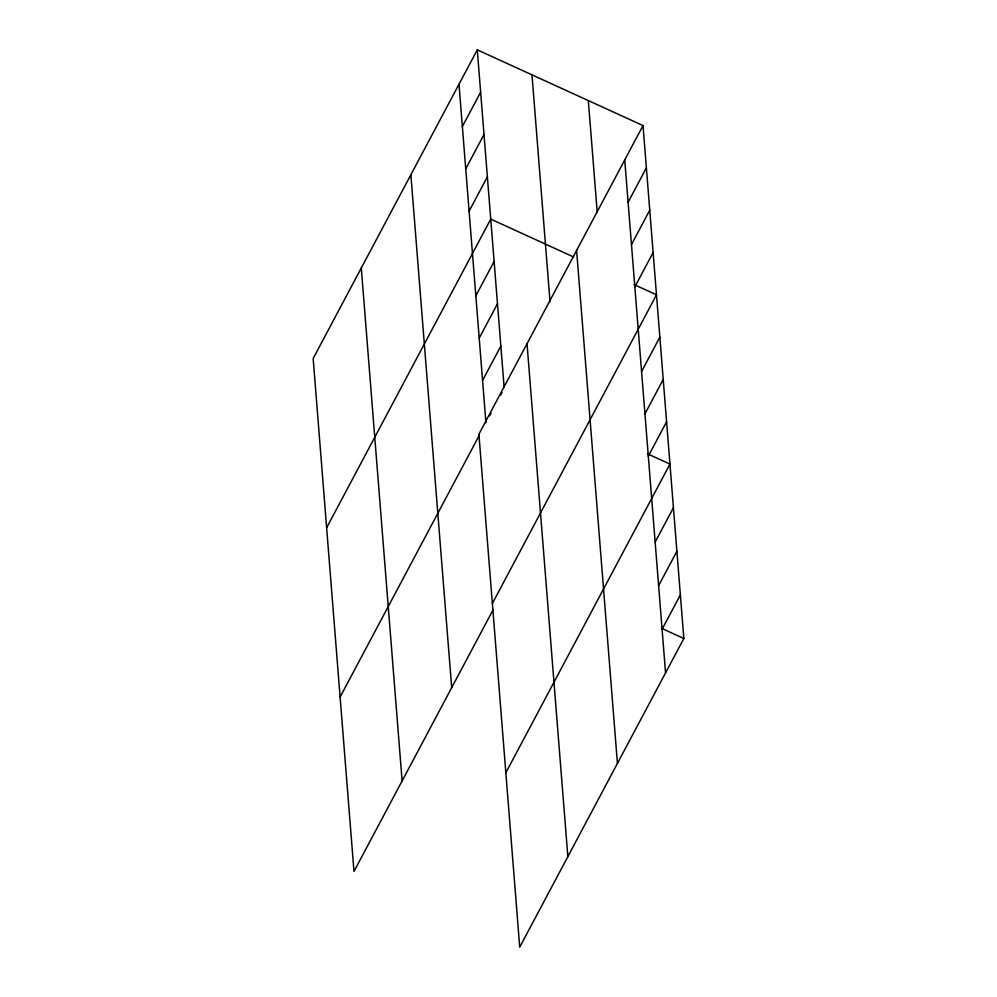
<?xml version="1.0" encoding="UTF-8"?>
<svg xmlns="http://www.w3.org/2000/svg" width="997" height="997" viewBox="0 0 997 997"><rect width="100%" height="100%" fill="white"/><g stroke="black" fill="none" stroke-linecap="round" stroke-linejoin="round"><path stroke-width="1.5" d="M643.015 125.56L478.896 434.218L519.724 947.15L683.842 638.491L643.015 125.56L477.276 49.85L313.158 358.509L353.985 871.44L493.253 609.516M462.359 126.544L480.641 92.173M465.724 168.867L484.006 134.483M469.101 211.19L487.383 176.805M326.63 527.774L490.748 219.116L573.611 256.977M475.831 295.822L494.113 261.438M479.208 338.133L497.478 303.749M482.573 380.455L500.855 346.071M340.102 697.053L479.383 435.116M489.589 415.899L491.06 413.144M500.569 395.261L502.027 392.519M628.098 202.254L646.38 167.87M631.475 244.577L649.745 210.193M634.84 286.887L653.122 252.503M492.368 603.484L656.487 294.825L634.055 284.569M641.569 371.52L659.852 337.136M644.947 413.842L663.229 379.458M648.312 456.152L666.594 421.781M505.84 772.75L669.959 464.091L647.527 453.847M655.154 542.081L673.436 507.697M658.618 585.675L676.901 551.291M662.095 629.269L680.378 594.897M661.41 628.247L683.842 638.491M624.733 159.931L665.56 672.875M588.317 100.572L597.228 212.411M576.602 250.446L617.43 763.39M531.974 74.837L550.008 301.53M527.027 343.703L567.854 856.635M477.276 49.85L504.096 386.873M458.994 84.234L485.938 422.765M410.864 174.749L451.691 687.681M361.288 267.994L402.115 780.938"/></g></svg>
